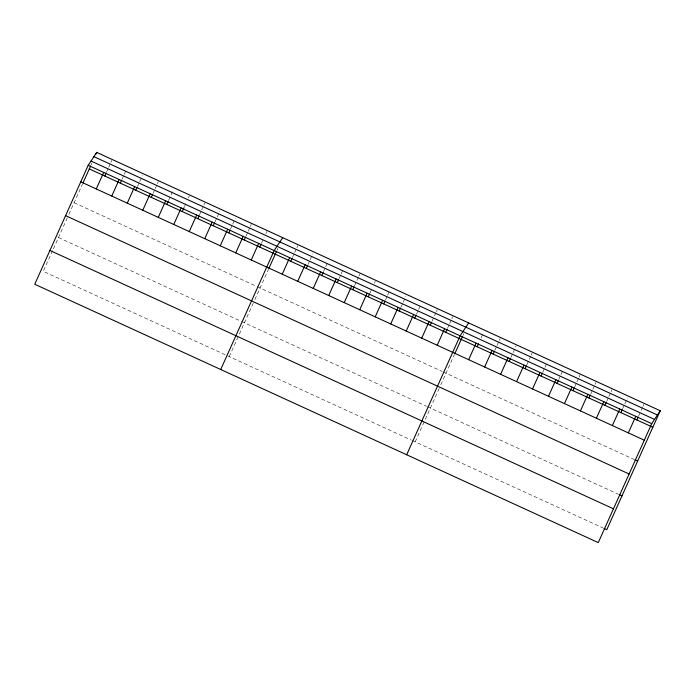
<?xml version="1.0" encoding="UTF-8"?>
<svg xmlns="http://www.w3.org/2000/svg" width="695" height="695" viewBox="0 0 695 695"><rect width="100%" height="100%" fill="white"/><g stroke="black" fill="none" stroke-linecap="round" stroke-linejoin="round"><path stroke-width="0.52" stroke-dasharray="3.48 2.61" d="M52.559 250.686L43.272 271.337L411.327 440.074M53.402 248.81L68.023 216.267M68.892 214.329L82.549 183.949M91.045 165.036L91.922 163.09M106.544 172.143L108.29 168.251M108.733 167.278L110.479 163.395M110.913 162.422L111.791 160.476M122.042 179.249L123.788 175.357M124.223 174.384L125.977 170.501M137.541 186.356L139.287 182.464M139.721 181.491L142.345 175.661M153.039 193.462L154.785 189.57M155.22 188.597L156.966 184.705M157.409 183.732L158.278 181.786M168.529 200.56L172.464 191.811M184.47 206.693L185.774 203.774M188.397 197.945L189.275 195.999M199.526 214.772L201.272 210.88M201.715 209.907L203.461 206.024M203.896 205.051L204.773 203.105M215.024 221.879L216.771 217.987M217.205 217.014L219.828 211.184M230.523 228.985L232.269 225.093M232.703 224.12L235.327 218.282M246.013 236.083L247.767 232.199M248.202 231.227L249.948 227.335M250.382 226.362L251.26 224.416M261.511 243.189L264.135 237.36M265.881 233.468L266.758 231.522M229.237 356.596L238.515 335.937M239.367 334.06L253.988 301.517M254.857 299.588L268.513 269.208M277.01 250.296L277.887 248.35M292.508 257.402L294.254 253.51M294.689 252.537L296.444 248.645M296.878 247.681L297.747 245.735M308.007 264.508L309.753 260.616M310.187 259.643L312.811 253.805M323.496 271.606L325.251 267.723M325.686 266.75L327.432 262.858M338.995 278.712L340.741 274.829M341.184 273.856L342.93 269.964M354.493 285.819L358.429 277.07M358.863 276.097L359.741 274.151M369.992 292.925L371.738 289.033M374.362 283.204L375.239 281.258M385.49 300.031L387.237 296.139M387.671 295.166L389.417 291.274M400.98 307.129L402.735 303.246M403.169 302.273L405.793 296.435M416.479 314.236L418.234 310.352M418.668 309.379L420.414 305.487M431.977 321.342L435.913 312.594M436.347 311.621L437.224 309.675M447.476 328.448L449.222 324.556M449.656 323.583L451.411 319.691M451.846 318.727L452.723 316.781M415.202 441.846L424.48 421.196M425.323 419.32L439.952 386.776M440.821 384.839L454.469 354.459M462.974 335.555L463.843 333.609M481.122 338.013L482.869 334.121M494.901 350.193L496.656 346.301M497.09 345.328L498.836 341.436M499.271 340.472L500.148 338.526M510.868 357.508L512.623 353.625M513.058 352.652L516.116 345.841M526.836 364.832L530.772 356.083M531.206 355.11L532.083 353.164M542.804 372.155L544.55 368.263M544.993 367.29L546.739 363.398M558.771 379.47L560.518 375.578M560.952 374.614L562.707 370.722M574.739 386.794L576.485 382.902M576.92 381.929L578.666 378.037M579.109 377.064L579.978 375.126M590.707 394.108L592.453 390.225M592.887 389.252L594.633 385.36M595.076 384.387L595.945 382.441M606.666 401.432L608.42 397.54M608.855 396.567L610.601 392.684M611.044 391.711L611.913 389.765M622.633 408.756L624.388 404.864M624.822 403.891L627.446 398.053M638.601 416.07L642.536 407.322M642.971 406.349L643.848 404.403M74.113 202.723L256.203 286.201M257.167 286.644L442.159 371.46M443.132 371.903L633.875 459.352M58.467 237.542L240.548 321.02M241.521 321.464L426.513 406.28M427.486 406.723L618.229 494.171M412.291 440.517L603.043 527.965"/><path stroke-width="1.04" d="M88.204 165.314L34.75 284.246L598.273 542.604L651.728 423.663L660.25 410.754L96.727 152.396L88.204 165.314L651.728 423.663M82.974 183.011L90.611 166.009M95.858 154.342L96.727 152.396M96.275 188.944L103.703 172.412M104.797 176.035L106.109 173.116M111.765 196.051L119.192 179.518M120.296 183.141L121.608 180.222M127.263 203.157L134.691 186.625M135.794 190.239L137.097 187.329M142.762 210.264L150.19 193.731M151.284 197.345L152.596 194.426M158.26 217.361L165.688 200.838M166.783 204.452L168.094 201.533M173.759 224.468L181.186 207.935M182.281 211.558L184.027 207.666M189.249 231.574L196.685 215.042M197.78 218.664L199.091 215.745M204.747 238.68L212.175 222.148M213.278 225.771L214.59 222.852M220.246 245.787L227.673 229.254M228.768 232.868L230.08 229.958M235.744 252.884L243.172 236.361M244.266 239.975L245.578 237.056M251.243 259.991L258.67 243.459M259.765 247.081L261.077 244.162M220.715 369.505L274.169 250.565L282.691 237.655M268.93 268.27L276.575 251.269M282.231 274.204L289.659 257.671M290.762 261.294L292.074 258.375M297.729 281.31L305.157 264.778M306.252 268.392L307.564 265.481M313.228 288.416L320.656 271.884M321.75 275.498L323.062 272.579M328.726 295.514L336.154 278.982M337.249 282.604L338.561 279.685M344.216 302.62L351.653 286.088M352.747 289.711L354.059 286.792M359.715 309.727L367.142 293.194M368.246 296.817L369.558 293.898M375.213 316.833L382.641 300.301M383.736 303.915L385.047 301.005M390.712 323.94L398.139 307.407M399.234 311.021L400.546 308.102M406.21 331.037L413.638 314.514M414.733 318.128L416.044 315.209M421.7 338.144L429.136 321.611M430.231 325.234L431.543 322.315M437.198 345.25L444.626 328.718M445.73 332.34L447.041 329.421M406.671 454.765L460.125 335.824L468.656 322.914M454.895 353.52L462.531 336.528M468.665 359.671L476.092 343.148M477.187 346.762L478.499 343.843M484.632 366.995L492.06 350.462M493.155 354.085L494.466 351.166M500.6 374.318L508.028 357.786M509.122 361.4L510.434 358.481M516.567 381.633L523.995 365.101M525.09 368.724L526.402 365.805M532.526 388.957L539.963 372.424M541.058 376.038L542.369 373.128M548.494 396.272L555.922 379.739M557.025 383.362L558.337 380.443M564.462 403.595L571.889 387.063M572.993 390.686L574.296 387.767M580.429 410.91L587.857 394.386M588.952 398L590.264 395.081M596.397 418.234L603.825 401.701M604.919 405.324L606.231 402.405M612.365 425.557L619.792 409.025M620.887 412.639L622.199 409.729M628.332 432.872L635.76 416.34M636.855 419.962L638.166 417.043M660.25 410.754L606.796 529.686L603.981 528.4M93.912 156.662L657.435 415.011M91.019 161.049L654.534 419.398M89.299 168.928L652.822 427.277M80.776 181.838L644.291 440.196M634.813 459.786L637.636 461.08M65.582 215.632L629.105 473.99M619.167 494.605L621.982 495.891M49.936 250.452L613.459 508.809"/></g></svg>
